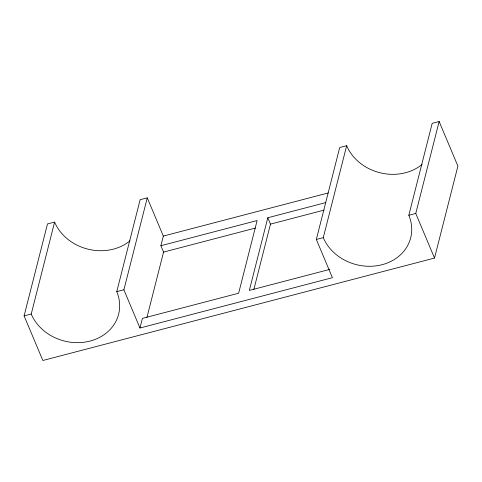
<?xml version="1.0" encoding="UTF-8"?>
<svg xmlns="http://www.w3.org/2000/svg" width="482" height="482" viewBox="0 0 482 482"><rect width="100%" height="100%" fill="white"/><g stroke="black" fill="none" stroke-linecap="round" stroke-linejoin="round"><path stroke-width="0.72" d="M24.1 315.891L31.228 314.023A46.061 39.397 14.3 0 0 90.062 341.069A46.061 39.397 14.3 0 0 116.758 291.658L140.142 199.711L147.269 197.849L123.886 289.79L139.955 328.019L332.399 277.692L316.331 239.464L323.283 237.644A46.061 39.397 14.3 0 0 382.118 264.69A46.061 39.397 14.3 0 0 408.814 215.273L432.197 123.326L439.15 121.512L457.9 166.109L434.517 258.057L42.85 360.488L24.1 315.891L47.483 223.943L54.611 222.082A46.061 39.397 14.3 0 0 130.02 240.813M31.228 314.023L54.611 222.082M139.955 328.019L142.407 318.385L238.632 293.219L257.111 220.551L160.886 245.718L163.567 252.086L146.932 317.487M160.886 245.718L163.338 236.078L147.269 197.849M325.79 202.591L267.799 217.756L249.321 290.423L329.778 269.378M253.845 289.525L270.48 224.124L267.799 217.756M316.331 239.464L339.714 147.516L346.666 145.697A46.061 39.397 14.3 0 0 422.075 164.428M323.283 237.644L346.666 145.697M434.517 258.057L415.767 213.454L439.15 121.512M163.338 236.078L328.188 192.963M163.567 252.086L255.448 228.058M270.48 224.124L324.115 210.098M116.758 291.658L123.886 289.79M408.814 215.273L415.767 213.454"/></g></svg>
